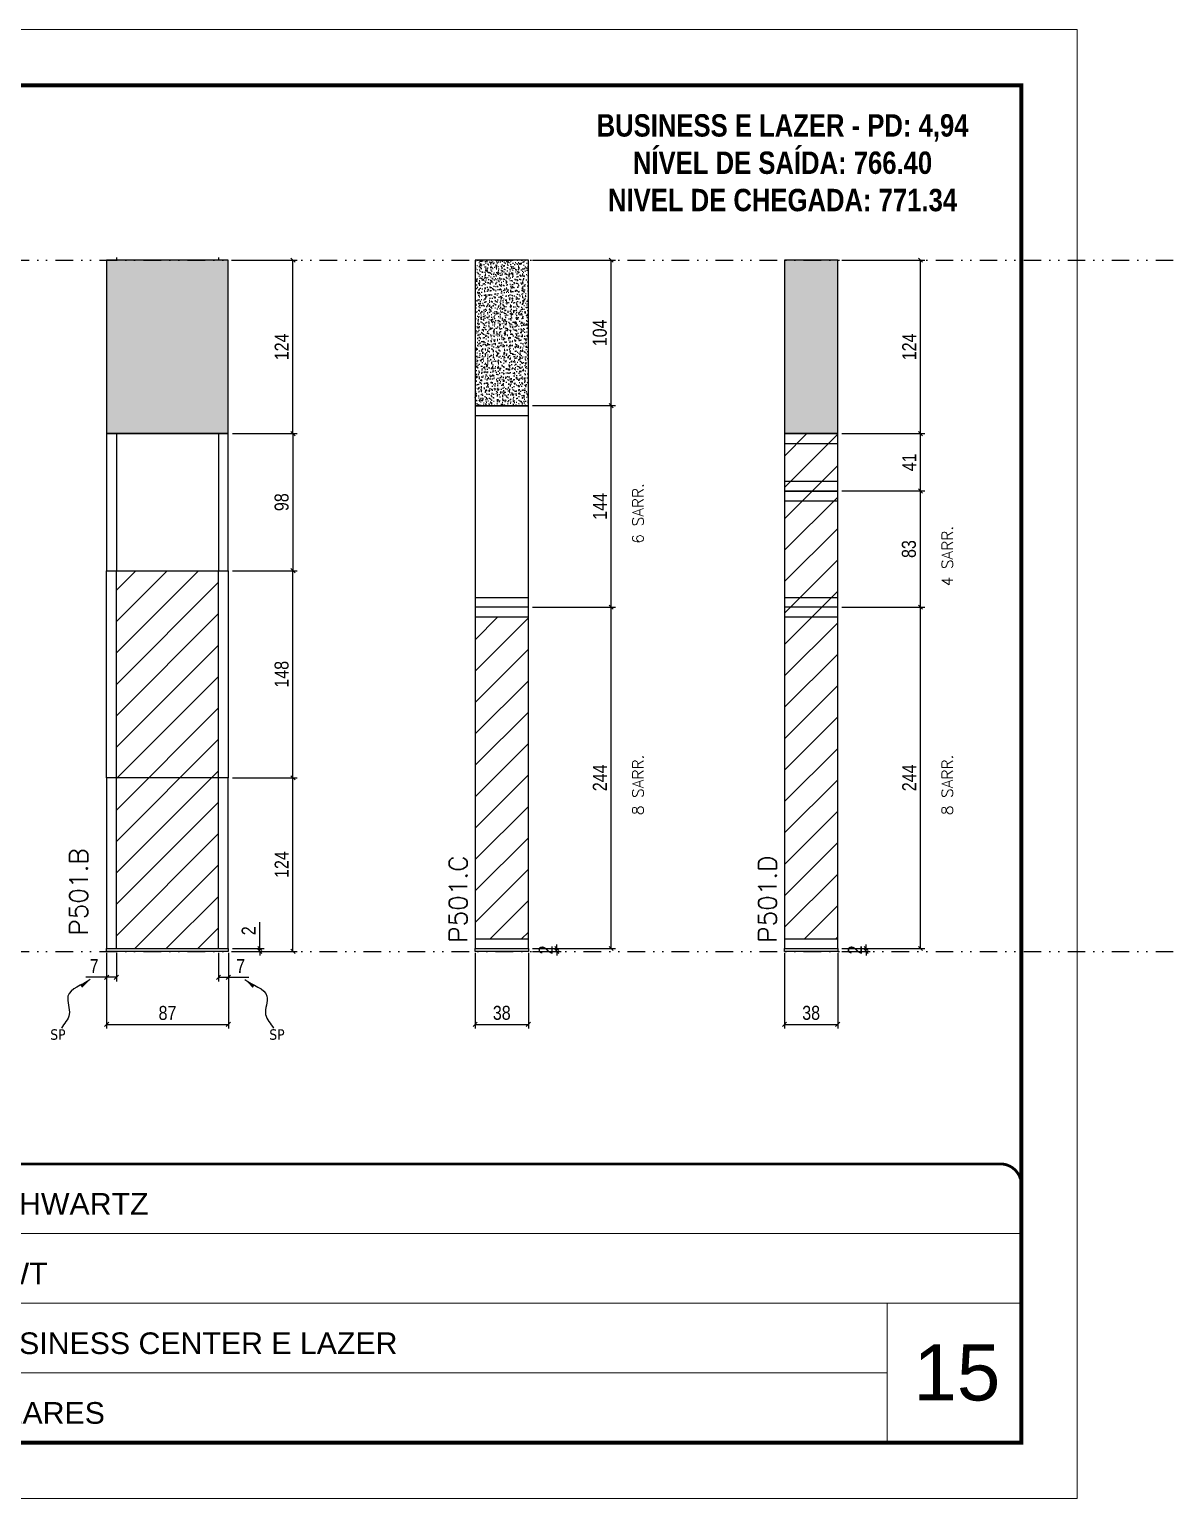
# Model space of a CAD drawing. Extents: x 13379 to 23315, y 867 to 16997.
# Drawn here: x 18306 to 19119, y 12353 to 13403 of the extents above; entities that cross this region are included whole.
import ezdxf

# ---------------------------------------------------------------- set-up
doc = ezdxf.new("R2010")
doc.units = 0
for name, pattern in [('CONTINUO', [0]), ('DASHED', [0.75, 0.5, -0.25]), ('DIVIDE2', [0.625, 0.25, -0.125, 0, -0.125, 0, -0.125]), ('HIDDEN', [0.375, 0.25, -0.125])]:
    doc.linetypes.add(name, pattern=pattern)
for name, color, linetype, lineweight in [('CARIMBO', 255, 'Continuous', 9), ('Folhas', 255, 'Continuous', 9), ('Hachura', 251, 'Continuous', 9), ('SARRAFO DE PRESSAO', 251, 'DASHED', 9), ('Texto Seção', 7, 'Continuous', 15)]:
    doc.layers.add(name, color=color, linetype=linetype, lineweight=lineweight)
for name, color, linetype in [('COTA', 241, 'Continuous'), ('NOMENCLATURA', 7, 'Continuous'), ('Nível', 160, 'Continuous'), ('Painéis', 200, 'Continuous'), ('SARR_2.2x7', 40, 'Continuous'), ('Sarrafo de Pressão', 42, 'HIDDEN'), ('texto', 7, 'Continuous')]:
    doc.layers.add(name, color=color, linetype=linetype)
doc.styles.add('ARIAL', font='arial.ttf')
doc.styles.add('COTA TECNICA', font='techl___.ttf', dxfattribs={"height": 10})
doc.styles.add('COTA TECNICA-50', font='techl___.ttf', dxfattribs={"height": 10})
doc.styles.add('REGUA-120', font='ROMANS.shx', dxfattribs={"height": 15})
doc.styles.add('ROMANC', font='techb___.ttf', dxfattribs={"height": 2.5})
doc.styles.add('ROMANS', font='romans.shx')
doc.styles.get("Standard").update_dxf_attribs({"font": 'arial.ttf'})
doc.styles.add('Tecnologia', font='')
doc.styles.get('Tecnologia').set_extended_font_data('Forgotten Futurist')
doc.dimstyles.new('COTA PAINEL-50', dxfattribs={"dimtxt": 10, "dimasz": 3, "dimexe": 3, "dimexo": 3, "dimgap": 3, "dimtad": 1, "dimdec": 1, "dimzin": 12, "dimdsep": 46, "dimtxsty": 'COTA TECNICA-50', "dimblk1": 'OBLIQUE', "dimblk2": 'OBLIQUE', "dimsah": 1, "dimcen": 0.9, "dimclrd": 4, "dimclre": 4, "dimclrt": 240, "dimadec": 1, "dimazin": 3, "dimtfac": 1, "dimtdec": 1, "dimtmove": 0, "dimatfit": 3, "dimfxl": 1, "dimtolj": 1, "dimtzin": 12, "dimarcsym": 0})
doc.dimstyles.new('PAINEL', dxfattribs={"dimtxt": 10, "dimasz": 3, "dimexe": 3, "dimexo": 3, "dimgap": 3, "dimtad": 1, "dimdec": 1, "dimzin": 12, "dimdsep": 46, "dimtxsty": 'COTA TECNICA', "dimblk1": 'OBLIQUE', "dimblk2": 'OBLIQUE', "dimsah": 1, "dimcen": 0.9, "dimclrd": 4, "dimclre": 4, "dimclrt": 240, "dimadec": 1, "dimazin": 3, "dimtfac": 1, "dimtdec": 1, "dimtmove": 0, "dimatfit": 3, "dimfxl": 1, "dimtolj": 1, "dimtzin": 12, "dimarcsym": 0})
doc.dimstyles.get("Standard").update_dxf_attribs({"dimtxt": 0.18, "dimasz": 0.18, "dimexe": 0.18, "dimexo": 0.0625, "dimgap": 0.09, "dimtad": 0, "dimtih": 1, "dimtoh": 1, "dimdec": 4, "dimzin": 0, "dimdsep": 46, "dimtxsty": 'Standard', "dimcen": 0.09, "dimadec": 0, "dimazin": 0, "dimtfac": 1, "dimtdec": 4, "dimtofl": 0, "dimtmove": 0, "dimatfit": 3, "dimfxl": 1, "dimtolj": 1, "dimtzin": 0, "dimarcsym": 0})

# ---------------------------------------------------------------- blocks, each defined once
blk = doc.blocks.new('9999999999')
at = {"color": 30, "linetype": 'CONTINUO'}
for p, q in [((98564.6, 34230.2), (98564.6, 34429.4)), ((98564.6, 34379.6), (99584, 34379.6)), ((98564.6, 34329.8), (99488, 34329.8)), ((99584, 34329.8), (99488, 34329.8)), ((99488, 34329.8), (99488, 34230.2)), ((98564.6, 34280), (99488, 34280))]:
    blk.add_line(p, q, dxfattribs=at)
at = {"color": 30, "linetype": 'CONTINUO', "const_width": 2}
blk.add_lwpolyline([(99584, 34230.2), (99584, 34414.4, 0.414214), (99569, 34429.4), (98229, 34429.4, 0.414214), (98214, 34414.4), (98214, 34245.2, 0.414214), (98229, 34230.2), (99584, 34230.2)], format="xyb", dxfattribs=at)
at = {"layer": 'Folhas'}
blk.add_lwpolyline([(98139, 34190.2), (99624, 34190.2), (99624, 35240.2), (98139, 35240.2)], close=True, dxfattribs=at)
at = {"layer": 'Folhas', "color": 30, "const_width": 3}
blk.add_lwpolyline([(98214, 34230.2), (99584, 34230.2), (99584, 35200.2), (98214, 35200.2)], close=True, dxfattribs=at)
at = {"color": 7, "linetype": 'Continuous', "ltscale": 5, "style": 'ARIAL'}
for s, height, p in [('SCHWARTZ', 15.48, (98837.7, 34393.1)), ('GWT', 15.48, (98837.7, 34343.3)), ('BUSINESS CENTER E LAZER', 15.483, (98837.7, 34293.5)), ('NOVA SISTEMAS CONSTRUTIVOS', 11.059, (98263.2, 34267.2)), ('PILARES', 15.48, (98837.7, 34243.7))]:
    blk.add_text(s, height=height, dxfattribs=at).set_placement(p)
at = {"layer": 'Folhas', "color": 7, "style": 'Tecnologia', "width": 1.5}
for s, p in [('CLIENTE:', (98573.7, 34397.2)), ('OBRA:', (98573.7, 34347.3)), ('PAVIMENTO:', (98573.7, 34297.5)), ('PROJETO:', (98573.7, 34247.7))]:
    blk.add_text(s, height=14, dxfattribs=at).set_placement(p)
blk = doc.blocks.new('_Oblique')
at = {"color": 0, "linetype": 'ByBlock', "lineweight": -2}
blk.add_line((-0.5, -0.5), (0.5, 0.5), dxfattribs=at)
blk = doc.blocks.new('*D422')
at = {"layer": 'COTA', "color": 4, "lineweight": -2, "transparency": 16777216}
for p, q in [((18665.2, 13237.9), (18724.4, 13237.9)), ((18721.4, 13133.9), (18721.4, 13237.9)), ((18665.2, 13133.9), (18724.4, 13133.9))]:
    blk.add_line(p, q, dxfattribs=at)
at = {"layer": 'Defpoints', "color": 0, "transparency": 16777216}
for p in [(18662.2, 13237.9), (18721.4, 13237.9), (18662.2, 13133.9)]:
    blk.add_point(p, dxfattribs=at)
at = {"layer": 'COTA', "color": 4, "lineweight": -2, "transparency": 16777216, "xscale": 3, "yscale": 3, "zscale": 3}
for p, rotation in [((18721.4, 13237.9), 90), ((18721.4, 13133.9), 270)]:
    blk.add_blockref('_Oblique', p, dxfattribs=dict(at, rotation=rotation))
at = {"layer": 'COTA', "color": 240, "transparency": 16777216, "insert": (18713.3, 13185.9), "char_height": 10, "attachment_point": 5, "rotation": 90, "style": 'COTA TECNICA'}
blk.add_mtext('\\A1;104', dxfattribs=at)
blk = doc.blocks.new('*D423')
at = {"layer": 'COTA', "color": 4, "lineweight": -2, "transparency": 16777216}
for p, q in [((18624.2, 12742.9), (18624.2, 12688.7)), ((18662.2, 12742.9), (18662.2, 12688.7)), ((18624.2, 12691.7), (18662.2, 12691.7))]:
    blk.add_line(p, q, dxfattribs=at)
at = {"layer": 'Defpoints', "color": 0, "transparency": 16777216}
for p in [(18624.2, 12745.9), (18662.2, 12745.9), (18662.2, 12691.7)]:
    blk.add_point(p, dxfattribs=at)
at = {"layer": 'COTA', "color": 4, "lineweight": -2, "transparency": 16777216, "xscale": 3, "yscale": 3, "zscale": 3, "rotation": 180}
blk.add_blockref('_Oblique', (18624.2, 12691.7), dxfattribs=at)
at = {"layer": 'COTA', "color": 4, "lineweight": -2, "transparency": 16777216, "xscale": 3, "yscale": 3, "zscale": 3}
blk.add_blockref('_Oblique', (18662.2, 12691.7), dxfattribs=at)
at = {"layer": 'COTA', "color": 240, "transparency": 16777216, "insert": (18643.2, 12699.9), "char_height": 10, "attachment_point": 5, "style": 'COTA TECNICA'}
blk.add_mtext('\\A1;38', dxfattribs=at)
blk = doc.blocks.new('*D424')
at = {"layer": 'COTA', "color": 4, "lineweight": -2, "transparency": 16777216}
for p, q in [((18665.2, 12989.9), (18724.4, 12989.9)), ((18721.4, 12745.9), (18721.4, 12989.9)), ((18665.2, 12745.9), (18724.4, 12745.9))]:
    blk.add_line(p, q, dxfattribs=at)
at = {"layer": 'Defpoints', "color": 0, "transparency": 16777216}
for p in [(18662.2, 12989.9), (18721.4, 12989.9), (18662.2, 12745.9)]:
    blk.add_point(p, dxfattribs=at)
at = {"layer": 'COTA', "color": 4, "lineweight": -2, "transparency": 16777216, "xscale": 3, "yscale": 3, "zscale": 3}
for p, rotation in [((18721.4, 12989.9), 90), ((18721.4, 12745.9), 270)]:
    blk.add_blockref('_Oblique', p, dxfattribs=dict(at, rotation=rotation))
at = {"layer": 'COTA', "color": 240, "transparency": 16777216, "insert": (18713.3, 12867.9), "char_height": 10, "attachment_point": 5, "rotation": 90, "style": 'COTA TECNICA'}
blk.add_mtext('\\A1;244', dxfattribs=at)
blk = doc.blocks.new('*D425')
at = {"layer": 'COTA', "color": 4, "lineweight": -2, "transparency": 16777216}
for p, q in [((18665.2, 13133.9), (18724.4, 13133.9)), ((18721.4, 12989.9), (18721.4, 13133.9)), ((18665.2, 12989.9), (18724.4, 12989.9))]:
    blk.add_line(p, q, dxfattribs=at)
at = {"layer": 'Defpoints', "color": 0, "transparency": 16777216}
for p in [(18662.2, 13133.9), (18721.4, 13133.9), (18662.2, 12989.9)]:
    blk.add_point(p, dxfattribs=at)
at = {"layer": 'COTA', "color": 4, "lineweight": -2, "transparency": 16777216, "xscale": 3, "yscale": 3, "zscale": 3}
for p, rotation in [((18721.4, 13133.9), 90), ((18721.4, 12989.9), 270)]:
    blk.add_blockref('_Oblique', p, dxfattribs=dict(at, rotation=rotation))
at = {"layer": 'COTA', "color": 240, "transparency": 16777216, "insert": (18713.3, 13061.9), "char_height": 10, "attachment_point": 5, "rotation": 90, "style": 'COTA TECNICA'}
blk.add_mtext('\\A1;144', dxfattribs=at)
blk = doc.blocks.new('*D426')
at = {"layer": 'COTA', "color": 4, "lineweight": -2, "transparency": 16777216}
for p, q in [((18682.6, 12745.9), (18682.6, 12748.9)), ((18665.2, 12745.9), (18685.6, 12745.9)), ((18665.2, 12743.9), (18685.6, 12743.9)), ((18682.6, 12743.9), (18682.6, 12745.9)), ((18682.6, 12743.9), (18682.6, 12740.9))]:
    blk.add_line(p, q, dxfattribs=at)
at = {"layer": 'Defpoints', "color": 0, "transparency": 16777216}
for p in [(18662.2, 12745.9), (18662.2, 12743.9), (18682.6, 12745.9)]:
    blk.add_point(p, dxfattribs=at)
at = {"layer": 'COTA', "color": 4, "lineweight": -2, "transparency": 16777216, "xscale": 3, "yscale": 3, "zscale": 3}
for p, rotation in [((18682.6, 12745.9), 270), ((18682.6, 12743.9), 90)]:
    blk.add_blockref('_Oblique', p, dxfattribs=dict(at, rotation=rotation))
at = {"layer": 'COTA', "color": 240, "transparency": 16777216, "insert": (18674.6, 12744.9), "char_height": 10, "attachment_point": 5, "rotation": 90, "style": 'COTA TECNICA-50'}
blk.add_mtext('\\A1;2', dxfattribs=at)
blk = doc.blocks.new('*D427')
at = {"layer": 'COTA', "color": 4, "lineweight": -2, "transparency": 16777216}
for p, q in [((18845.3, 12742.9), (18845.3, 12688.7)), ((18883.3, 12742.9), (18883.3, 12688.7)), ((18845.3, 12691.7), (18883.3, 12691.7))]:
    blk.add_line(p, q, dxfattribs=at)
at = {"layer": 'Defpoints', "color": 0, "transparency": 16777216}
for p in [(18845.3, 12745.9), (18883.3, 12745.9), (18883.3, 12691.7)]:
    blk.add_point(p, dxfattribs=at)
at = {"layer": 'COTA', "color": 4, "lineweight": -2, "transparency": 16777216, "xscale": 3, "yscale": 3, "zscale": 3, "rotation": 180}
blk.add_blockref('_Oblique', (18845.3, 12691.7), dxfattribs=at)
at = {"layer": 'COTA', "color": 4, "lineweight": -2, "transparency": 16777216, "xscale": 3, "yscale": 3, "zscale": 3}
blk.add_blockref('_Oblique', (18883.3, 12691.7), dxfattribs=at)
at = {"layer": 'COTA', "color": 240, "transparency": 16777216, "insert": (18864.3, 12699.9), "char_height": 10, "attachment_point": 5, "style": 'COTA TECNICA'}
blk.add_mtext('\\A1;38', dxfattribs=at)
blk = doc.blocks.new('*D428')
at = {"layer": 'COTA', "color": 4, "lineweight": -2, "transparency": 16777216}
for p, q in [((18886.3, 12989.9), (18945.5, 12989.9)), ((18942.5, 12745.9), (18942.5, 12989.9)), ((18886.3, 12745.9), (18945.5, 12745.9))]:
    blk.add_line(p, q, dxfattribs=at)
at = {"layer": 'Defpoints', "color": 0, "transparency": 16777216}
for p in [(18883.3, 12989.9), (18942.5, 12989.9), (18883.3, 12745.9)]:
    blk.add_point(p, dxfattribs=at)
at = {"layer": 'COTA', "color": 4, "lineweight": -2, "transparency": 16777216, "xscale": 3, "yscale": 3, "zscale": 3}
for p, rotation in [((18942.5, 12989.9), 90), ((18942.5, 12745.9), 270)]:
    blk.add_blockref('_Oblique', p, dxfattribs=dict(at, rotation=rotation))
at = {"layer": 'COTA', "color": 240, "transparency": 16777216, "insert": (18934.4, 12867.9), "char_height": 10, "attachment_point": 5, "rotation": 90, "style": 'COTA TECNICA'}
blk.add_mtext('\\A1;244', dxfattribs=at)
blk = doc.blocks.new('*D429')
at = {"layer": 'COTA', "color": 4, "lineweight": -2, "transparency": 16777216}
for p, q in [((18886.3, 13072.9), (18945.5, 13072.9)), ((18942.5, 12989.9), (18942.5, 13072.9)), ((18886.3, 12989.9), (18945.5, 12989.9))]:
    blk.add_line(p, q, dxfattribs=at)
at = {"layer": 'Defpoints', "color": 0, "transparency": 16777216}
for p in [(18883.3, 13072.9), (18942.5, 13072.9), (18883.3, 12989.9)]:
    blk.add_point(p, dxfattribs=at)
at = {"layer": 'COTA', "color": 4, "lineweight": -2, "transparency": 16777216, "xscale": 3, "yscale": 3, "zscale": 3}
for p, rotation in [((18942.5, 13072.9), 90), ((18942.5, 12989.9), 270)]:
    blk.add_blockref('_Oblique', p, dxfattribs=dict(at, rotation=rotation))
at = {"layer": 'COTA', "color": 240, "transparency": 16777216, "insert": (18934.2, 13031.4), "char_height": 10, "attachment_point": 5, "rotation": 90, "style": 'COTA TECNICA'}
blk.add_mtext('\\A1;83', dxfattribs=at)
blk = doc.blocks.new('*D430')
at = {"layer": 'COTA', "color": 4, "lineweight": -2, "transparency": 16777216}
for p, q in [((18903.6, 12745.9), (18903.6, 12748.9)), ((18886.3, 12745.9), (18906.6, 12745.9)), ((18886.3, 12743.9), (18906.6, 12743.9)), ((18903.6, 12743.9), (18903.6, 12745.9)), ((18903.6, 12743.9), (18903.6, 12740.9))]:
    blk.add_line(p, q, dxfattribs=at)
at = {"layer": 'Defpoints', "color": 0, "transparency": 16777216}
for p in [(18883.3, 12745.9), (18883.3, 12743.9), (18903.6, 12745.9)]:
    blk.add_point(p, dxfattribs=at)
at = {"layer": 'COTA', "color": 4, "lineweight": -2, "transparency": 16777216, "xscale": 3, "yscale": 3, "zscale": 3}
for p, rotation in [((18903.6, 12745.9), 270), ((18903.6, 12743.9), 90)]:
    blk.add_blockref('_Oblique', p, dxfattribs=dict(at, rotation=rotation))
at = {"layer": 'COTA', "color": 240, "transparency": 16777216, "insert": (18895.6, 12744.9), "char_height": 10, "attachment_point": 5, "rotation": 90, "style": 'COTA TECNICA-50'}
blk.add_mtext('\\A1;2', dxfattribs=at)
blk = doc.blocks.new('*D436')
at = {"layer": 'COTA', "color": 4, "lineweight": -2, "transparency": 16777216}
for p, q in [((18360.8, 12742.9), (18360.8, 12688.7)), ((18447.8, 12742.9), (18447.8, 12688.7)), ((18360.8, 12691.7), (18447.8, 12691.7))]:
    blk.add_line(p, q, dxfattribs=at)
at = {"layer": 'Defpoints', "color": 0, "transparency": 16777216}
for p in [(18360.8, 12745.9), (18447.8, 12745.9), (18447.8, 12691.7)]:
    blk.add_point(p, dxfattribs=at)
at = {"layer": 'COTA', "color": 4, "lineweight": -2, "transparency": 16777216, "xscale": 3, "yscale": 3, "zscale": 3, "rotation": 180}
blk.add_blockref('_Oblique', (18360.8, 12691.7), dxfattribs=at)
at = {"layer": 'COTA', "color": 4, "lineweight": -2, "transparency": 16777216, "xscale": 3, "yscale": 3, "zscale": 3}
blk.add_blockref('_Oblique', (18447.8, 12691.7), dxfattribs=at)
at = {"layer": 'COTA', "color": 240, "transparency": 16777216, "insert": (18404.3, 12699.8), "char_height": 10, "attachment_point": 5, "style": 'COTA TECNICA'}
blk.add_mtext('\\A1;87', dxfattribs=at)
blk = doc.blocks.new('*D437')
at = {"layer": 'COTA', "color": 4, "lineweight": -2, "transparency": 16777216}
for p, q in [((18450.8, 12867.9), (18497, 12867.9)), ((18494, 12743.9), (18494, 12867.9)), ((18450.8, 12743.9), (18497, 12743.9))]:
    blk.add_line(p, q, dxfattribs=at)
at = {"layer": 'Defpoints', "color": 0, "transparency": 16777216}
for p in [(18447.8, 12867.9), (18494, 12867.9), (18447.8, 12743.9)]:
    blk.add_point(p, dxfattribs=at)
at = {"layer": 'COTA', "color": 4, "lineweight": -2, "transparency": 16777216, "xscale": 3, "yscale": 3, "zscale": 3}
for p, rotation in [((18494, 12867.9), 90), ((18494, 12743.9), 270)]:
    blk.add_blockref('_Oblique', p, dxfattribs=dict(at, rotation=rotation))
at = {"layer": 'COTA', "color": 240, "transparency": 16777216, "insert": (18485.9, 12805.9), "char_height": 10, "attachment_point": 5, "rotation": 90, "style": 'COTA TECNICA-50'}
blk.add_mtext('\\A1;124', dxfattribs=at)
blk = doc.blocks.new('*D438')
at = {"layer": 'COTA', "color": 4, "lineweight": -2, "transparency": 16777216}
for p, q in [((18470.3, 12745.9), (18470.3, 12764.7)), ((18450.8, 12745.9), (18473.3, 12745.9)), ((18450.8, 12743.9), (18473.3, 12743.9)), ((18470.3, 12743.9), (18470.3, 12745.9)), ((18470.3, 12743.9), (18470.3, 12740.9))]:
    blk.add_line(p, q, dxfattribs=at)
at = {"layer": 'Defpoints', "color": 0, "transparency": 16777216}
for p in [(18447.8, 12745.9), (18447.8, 12743.9), (18470.3, 12743.9)]:
    blk.add_point(p, dxfattribs=at)
at = {"layer": 'COTA', "color": 4, "lineweight": -2, "transparency": 16777216, "xscale": 3, "yscale": 3, "zscale": 3}
for p, rotation in [((18470.3, 12745.9), 270), ((18470.3, 12743.9), 90)]:
    blk.add_blockref('_Oblique', p, dxfattribs=dict(at, rotation=rotation))
at = {"layer": 'COTA', "color": 240, "transparency": 16777216, "insert": (18462.3, 12758.6), "char_height": 10, "attachment_point": 5, "rotation": 90, "style": 'COTA TECNICA-50'}
blk.add_mtext('\\A1;2', dxfattribs=at)
blk = doc.blocks.new('*D439')
at = {"layer": 'COTA', "color": 4, "lineweight": -2, "transparency": 16777216}
for p, q in [((18360.8, 12740.9), (18360.8, 12722.4)), ((18367.8, 12742.9), (18367.8, 12722.4)), ((18360.8, 12725.4), (18346, 12725.4)), ((18367.8, 12725.4), (18360.8, 12725.4))]:
    blk.add_line(p, q, dxfattribs=at)
at = {"layer": 'Defpoints', "color": 0, "transparency": 16777216}
for p in [(18360.8, 12743.9), (18367.8, 12745.9), (18360.8, 12725.4)]:
    blk.add_point(p, dxfattribs=at)
at = {"layer": 'COTA', "color": 4, "lineweight": -2, "transparency": 16777216, "xscale": 3, "yscale": 3, "zscale": 3, "rotation": 180}
blk.add_blockref('_Oblique', (18360.8, 12725.4), dxfattribs=at)
at = {"layer": 'COTA', "color": 4, "lineweight": -2, "transparency": 16777216, "xscale": 3, "yscale": 3, "zscale": 3}
blk.add_blockref('_Oblique', (18367.8, 12725.4), dxfattribs=at)
at = {"layer": 'COTA', "color": 240, "transparency": 16777216, "insert": (18351.9, 12733.4), "char_height": 10, "attachment_point": 5, "style": 'COTA TECNICA-50'}
blk.add_mtext('\\A1;7', dxfattribs=at)
blk = doc.blocks.new('*D440')
at = {"layer": 'COTA', "color": 4, "lineweight": -2, "transparency": 16777216}
for p, q in [((18440.8, 12742.9), (18440.8, 12722.4)), ((18447.8, 12740.9), (18447.8, 12722.4)), ((18440.8, 12725.4), (18447.8, 12725.4)), ((18447.8, 12725.4), (18462.5, 12725.4))]:
    blk.add_line(p, q, dxfattribs=at)
at = {"layer": 'Defpoints', "color": 0, "transparency": 16777216}
for p in [(18440.8, 12745.9), (18447.8, 12743.9), (18447.8, 12725.4)]:
    blk.add_point(p, dxfattribs=at)
at = {"layer": 'COTA', "color": 4, "lineweight": -2, "transparency": 16777216, "xscale": 3, "yscale": 3, "zscale": 3, "rotation": 180}
blk.add_blockref('_Oblique', (18440.8, 12725.4), dxfattribs=at)
at = {"layer": 'COTA', "color": 4, "lineweight": -2, "transparency": 16777216, "xscale": 3, "yscale": 3, "zscale": 3}
blk.add_blockref('_Oblique', (18447.8, 12725.4), dxfattribs=at)
at = {"layer": 'COTA', "color": 240, "transparency": 16777216, "insert": (18456.6, 12733.4), "char_height": 10, "attachment_point": 5, "style": 'COTA TECNICA-50'}
blk.add_mtext('\\A1;7', dxfattribs=at)
blk = doc.blocks.new('*D441')
at = {"layer": 'COTA', "color": 4, "lineweight": -2, "transparency": 16777216}
for p, q in [((18450.8, 13015.9), (18497, 13015.9)), ((18494, 12867.9), (18494, 13015.9)), ((18450.8, 12867.9), (18497, 12867.9))]:
    blk.add_line(p, q, dxfattribs=at)
at = {"layer": 'Defpoints', "color": 0, "transparency": 16777216}
for p in [(18447.8, 13015.9), (18494, 13015.9), (18447.8, 12867.9)]:
    blk.add_point(p, dxfattribs=at)
at = {"layer": 'COTA', "color": 4, "lineweight": -2, "transparency": 16777216, "xscale": 3, "yscale": 3, "zscale": 3}
for p, rotation in [((18494, 13015.9), 90), ((18494, 12867.9), 270)]:
    blk.add_blockref('_Oblique', p, dxfattribs=dict(at, rotation=rotation))
at = {"layer": 'COTA', "color": 240, "transparency": 16777216, "insert": (18485.9, 12941.9), "char_height": 10, "attachment_point": 5, "rotation": 90, "style": 'COTA TECNICA'}
blk.add_mtext('\\A1;148', dxfattribs=at)
blk = doc.blocks.new('*D442')
at = {"layer": 'COTA', "color": 4, "lineweight": -2, "transparency": 16777216}
for p, q in [((18450.8, 13113.9), (18497, 13113.9)), ((18494, 13113.9), (18494, 13015.9)), ((18450.8, 13015.9), (18497, 13015.9))]:
    blk.add_line(p, q, dxfattribs=at)
at = {"layer": 'Defpoints', "color": 0, "transparency": 16777216}
for p in [(18447.8, 13113.9), (18447.8, 13015.9), (18494, 13015.9)]:
    blk.add_point(p, dxfattribs=at)
at = {"layer": 'COTA', "color": 4, "lineweight": -2, "transparency": 16777216, "xscale": 3, "yscale": 3, "zscale": 3}
for p, rotation in [((18494, 13113.9), 90), ((18494, 13015.9), 270)]:
    blk.add_blockref('_Oblique', p, dxfattribs=dict(at, rotation=rotation))
at = {"layer": 'COTA', "color": 240, "transparency": 16777216, "insert": (18485.9, 13064.9), "char_height": 10, "attachment_point": 5, "rotation": 90, "style": 'COTA TECNICA'}
blk.add_mtext('\\A1;98', dxfattribs=at)
blk = doc.blocks.new('*D443')
at = {"layer": 'COTA', "color": 4, "lineweight": -2, "transparency": 16777216}
for p, q in [((18450.8, 13237.9), (18497, 13237.9)), ((18494, 13113.9), (18494, 13237.9)), ((18450.8, 13113.9), (18497, 13113.9))]:
    blk.add_line(p, q, dxfattribs=at)
at = {"layer": 'Defpoints', "color": 0, "transparency": 16777216}
for p in [(18447.8, 13237.9), (18494, 13237.9), (18447.8, 13113.9)]:
    blk.add_point(p, dxfattribs=at)
at = {"layer": 'COTA', "color": 4, "lineweight": -2, "transparency": 16777216, "xscale": 3, "yscale": 3, "zscale": 3}
for p, rotation in [((18494, 13237.9), 90), ((18494, 13113.9), 270)]:
    blk.add_blockref('_Oblique', p, dxfattribs=dict(at, rotation=rotation))
at = {"layer": 'COTA', "color": 240, "transparency": 16777216, "insert": (18485.9, 13175.9), "char_height": 10, "attachment_point": 5, "rotation": 90, "style": 'COTA TECNICA'}
blk.add_mtext('\\A1;124', dxfattribs=at)
blk = doc.blocks.new('*D444')
at = {"layer": 'COTA', "color": 4, "lineweight": -2, "transparency": 16777216}
for p, q in [((18886.3, 13237.9), (18945.5, 13237.9)), ((18942.5, 13113.9), (18942.5, 13237.9)), ((18886.3, 13113.9), (18945.5, 13113.9))]:
    blk.add_line(p, q, dxfattribs=at)
at = {"layer": 'Defpoints', "color": 0, "transparency": 16777216}
for p in [(18883.3, 13237.9), (18942.5, 13237.9), (18883.3, 13113.9)]:
    blk.add_point(p, dxfattribs=at)
at = {"layer": 'COTA', "color": 4, "lineweight": -2, "transparency": 16777216, "xscale": 3, "yscale": 3, "zscale": 3}
for p, rotation in [((18942.5, 13237.9), 90), ((18942.5, 13113.9), 270)]:
    blk.add_blockref('_Oblique', p, dxfattribs=dict(at, rotation=rotation))
at = {"layer": 'COTA', "color": 240, "transparency": 16777216, "insert": (18934.4, 13175.9), "char_height": 10, "attachment_point": 5, "rotation": 90, "style": 'COTA TECNICA'}
blk.add_mtext('\\A1;124', dxfattribs=at)
blk = doc.blocks.new('*D445')
at = {"layer": 'COTA', "color": 4, "lineweight": -2, "transparency": 16777216}
for p, q in [((18886.3, 13113.9), (18945.5, 13113.9)), ((18942.5, 13072.9), (18942.5, 13113.9)), ((18886.3, 13072.9), (18945.5, 13072.9))]:
    blk.add_line(p, q, dxfattribs=at)
at = {"layer": 'Defpoints', "color": 0, "transparency": 16777216}
for p in [(18883.3, 13113.9), (18942.5, 13113.9), (18883.3, 13072.9)]:
    blk.add_point(p, dxfattribs=at)
at = {"layer": 'COTA', "color": 4, "lineweight": -2, "transparency": 16777216, "xscale": 3, "yscale": 3, "zscale": 3}
for p, rotation in [((18942.5, 13113.9), 90), ((18942.5, 13072.9), 270)]:
    blk.add_blockref('_Oblique', p, dxfattribs=dict(at, rotation=rotation))
at = {"layer": 'COTA', "color": 240, "transparency": 16777216, "insert": (18934.4, 13093.4), "char_height": 10, "attachment_point": 5, "rotation": 90, "style": 'COTA TECNICA'}
blk.add_mtext('\\A1;41', dxfattribs=at)

msp = doc.modelspace()

# ---------------------------------------------------------------- hatches: boundary and pattern name
at = {"layer": 'COTA'}
h = msp.add_hatch(dxfattribs=at)
h.set_pattern_fill('AR-CONC', color=256, scale=0.03)
h.paths.add_polyline_path([(18447.77, 13237.88), (18360.77, 13237.88), (18360.77, 13113.88), (18447.77, 13113.88)])
at = {"layer": 'COTA', "linetype": 'ByBlock'}
h = msp.add_hatch(dxfattribs=at)
h.set_pattern_fill('AR-CONC', color=256, scale=0.03)
h.set_pattern_definition([(50, (-113050.0006, -18288.6855), (5.46554007, -0.47817257), [0.5715, -6.2865]), (355, (-113050.0006, -18288.6855), (-1.05730264, 5.73170536), [0.4572, -5.02921753]), (100.4514447, (-113049.545, -18288.7253), (4.40823741, 5.25353256), [0.48570026, -5.34270734]), (46.1842, (-113050.0006, -18287.1615), (8.13237123, -1.26126984), [0.85725, -9.42975]), (96.6355576, (-113049.323, -18287.2666), (7.122124, 7.42278374), [0.7285507, -8.01406824]), (351.184151, (-113050.001, -18287.1615), (7.122124, 7.42278374), [0.685799, -7.54379196]), (21, (-113049.2386, -18287.5425), (4.54843174, -3.06795595), [0.5715, -6.2865]), (326, (-113049.2386, -18287.5425), (1.85406085, 5.52563898), [0.4572, -5.0292]), (71.451445, (-113048.8596, -18287.798), (6.40249258, 2.45768307), [0.48570026, -5.34269813]), (37.5, (-113050.0006, -18288.6855), (0.092658098, 2.536651166), [0, -4.96824, 0, -5.1054, 0, -5.04825]), (7.5, (-113050.0006, -18288.6855), (2.004589875, 3.005417245), [0, -2.91084, 0, -4.85394, 0, -1.92405]), (327.5, (-113051.6999, -18288.6855), (4.067717855, -0.17186232), [0, -1.905, 0, -5.9436, 0, -7.8867]), (317.5, (-113052.462, -18288.6855), (4.44387544, 0.76279473), [0, -2.4765, 0, -3.94716, 0, -5.6007])])
h.paths.add_polyline_path([(18662.21, 13237.88), (18624.21, 13237.88), (18624.21, 13133.88), (18662.21, 13133.88)])
h = msp.add_hatch(dxfattribs=at)
h.set_pattern_fill('AR-CONC', color=256, scale=0.03)
h.set_pattern_definition([(50, (-113050.0006, -18242.6855), (5.46554007, -0.47817257), [0.5715, -6.2865]), (355, (-113050.0006, -18242.6855), (-1.05730264, 5.73170536), [0.4572, -5.02921753]), (100.4514447, (-113049.545, -18242.7253), (4.40823741, 5.25353256), [0.48570026, -5.34270734]), (46.1842, (-113050.0006, -18241.1615), (8.13237123, -1.26126984), [0.85725, -9.42975]), (96.6355576, (-113049.323, -18241.2666), (7.122124, 7.42278374), [0.7285507, -8.01406824]), (351.184151, (-113050.001, -18241.1615), (7.122124, 7.42278374), [0.685799, -7.54379196]), (21, (-113049.2386, -18241.5425), (4.54843174, -3.06795595), [0.5715, -6.2865]), (326, (-113049.2386, -18241.5425), (1.85406085, 5.52563898), [0.4572, -5.0292]), (71.451445, (-113048.8596, -18241.798), (6.40249258, 2.45768307), [0.48570026, -5.34269813]), (37.5, (-113050.0006, -18242.6855), (0.092658098, 2.536651166), [0, -4.96824, 0, -5.1054, 0, -5.04825]), (7.5, (-113050.0006, -18242.6855), (2.004589875, 3.005417245), [0, -2.91084, 0, -4.85394, 0, -1.92405]), (327.5, (-113051.6999, -18242.6855), (4.067717855, -0.17186232), [0, -1.905, 0, -5.9436, 0, -7.8867]), (317.5, (-113052.462, -18242.6855), (4.44387544, 0.76279473), [0, -2.4765, 0, -3.94716, 0, -5.6007])])
h.paths.add_polyline_path([(18883.27, 13113.88), (18883.27, 13237.88), (18845.27, 13237.88), (18845.27, 13113.88)])
at = {"layer": 'Hachura', "linetype": 'ByBlock'}
h = msp.add_hatch(dxfattribs=at)
h.set_pattern_fill('ANSI31', color=256, scale=5)
h.paths.add_polyline_path([(18883.27, 12982.88), (18845.27, 12982.88), (18845.27, 12752.88), (18883.27, 12752.88)])
h.paths.add_polyline_path([(18883.27, 12989.88), (18845.27, 12989.88), (18845.27, 12982.88), (18883.27, 12982.88)])
h.paths.add_polyline_path([(18883.27, 12996.88), (18845.27, 12996.88), (18845.27, 12989.88), (18883.27, 12989.88)])
h.paths.add_polyline_path([(18883.27, 13065.88), (18845.27, 13065.88), (18845.27, 12996.88), (18883.27, 12996.88)])
h.paths.add_polyline_path([(18883.27, 13072.88), (18845.27, 13072.88), (18845.27, 13065.88), (18883.27, 13065.88)])
h.paths.add_polyline_path([(18883.27, 13079.88), (18845.27, 13079.88), (18845.27, 13072.88), (18883.27, 13072.88)])
h.paths.add_polyline_path([(18883.27, 13106.88), (18845.27, 13106.88), (18845.27, 13079.88), (18883.27, 13079.88)])
h.paths.add_polyline_path([(18883.27, 13113.88), (18845.27, 13113.88), (18845.27, 13106.88), (18883.27, 13106.88)])
h = msp.add_hatch(dxfattribs=at)
h.set_pattern_fill('ANSI31', color=256, scale=5)
h.paths.add_polyline_path([(18440.77, 12867.88), (18367.77, 12867.88), (18367.77, 12745.88), (18440.77, 12745.88)])
h.paths.add_polyline_path([(18440.77, 13015.88), (18367.77, 13015.88), (18367.77, 12867.88), (18440.77, 12867.88)])
h = msp.add_hatch(dxfattribs=at)
h.set_pattern_fill('ANSI31', color=256, scale=5)
h.paths.add_polyline_path([(18662.21, 12982.88), (18624.21, 12982.88), (18624.21, 12752.88), (18662.21, 12752.88)])

# ---------------------------------------------------------------- linework, layer by layer
at = {"layer": 'COTA'}
msp.add_lwpolyline([(18360.77, 13113.88), (18447.77, 13113.88), (18447.77, 13237.88), (18360.77, 13237.88)], close=True, dxfattribs=at)
at = {"layer": 'COTA', "linetype": 'ByBlock'}
for points in [[(18624.21, 13133.88), (18662.21, 13133.88), (18662.21, 13237.88), (18624.21, 13237.88)], [(18845.27, 13113.88), (18883.27, 13113.88), (18883.27, 13237.88), (18845.27, 13237.88)]]:
    msp.add_lwpolyline(points, close=True, dxfattribs=at)
at = {"layer": 'Nível', "color": 4, "linetype": 'DIVIDE2', "ltscale": 50}
for p, q in [((17569.5, 13237.88), (21112.79, 13237.88)), ((17569.5, 12743.88), (21112.79, 12743.88))]:
    msp.add_line(p, q, dxfattribs=at)
at = {"layer": 'Painéis'}
for p, q in [((18360.77, 12867.88), (18360.77, 13015.88)), ((18360.77, 13015.88), (18447.77, 13015.88)), ((18447.77, 13015.88), (18447.77, 12867.88)), ((18662.21, 12989.88), (18624.21, 12989.88)), ((18883.27, 12989.88), (18845.27, 12989.88))]:
    msp.add_line(p, q, dxfattribs=at)
for points in [[(18624.21, 12745.88), (18662.21, 12745.88), (18662.21, 13133.88), (18624.21, 13133.88)], [(18360.77, 13015.88), (18447.77, 13015.88), (18447.77, 13113.88), (18360.77, 13113.88)], [(18845.27, 13072.88), (18883.27, 13072.88), (18883.27, 13113.88), (18845.27, 13113.88)], [(18845.27, 12745.88), (18883.27, 12745.88), (18883.27, 13072.88), (18845.27, 13072.88)], [(18360.77, 12745.88), (18447.77, 12745.88), (18447.77, 12867.88), (18360.77, 12867.88)], [(18360.77, 12745.88), (18447.77, 12745.88), (18447.77, 12743.88), (18360.77, 12743.88)], [(18624.21, 12745.88), (18662.21, 12745.88), (18662.21, 12743.88), (18624.21, 12743.88)], [(18845.27, 12745.88), (18883.27, 12745.88), (18883.27, 12743.88), (18845.27, 12743.88)]]:
    msp.add_lwpolyline(points, close=True, dxfattribs=at)
at = {"layer": 'SARR_2.2x7', "linetype": 'ByBlock'}
for p, q in [((18624.21, 13126.88), (18662.21, 13126.88)), ((18845.27, 13106.88), (18883.27, 13106.88)), ((18845.27, 13079.88), (18883.27, 13079.88)), ((18845.27, 13065.88), (18883.27, 13065.88)), ((18624.21, 12996.88), (18662.21, 12996.88)), ((18845.27, 12996.88), (18883.27, 12996.88)), ((18624.21, 12982.88), (18662.21, 12982.88)), ((18845.27, 12982.88), (18883.27, 12982.88)), ((18624.21, 12752.88), (18662.21, 12752.88)), ((18845.27, 12752.88), (18883.27, 12752.88))]:
    msp.add_line(p, q, dxfattribs=at)
at = {"layer": 'Sarrafo de Pressão'}
for p, q in [((18367.77, 13239.88), (18367.77, 13237.88)), ((18440.77, 13239.88), (18440.77, 13237.88)), ((18367.77, 13113.88), (18367.77, 13015.88)), ((18440.77, 13113.88), (18440.77, 13015.88)), ((18367.77, 12867.88), (18367.77, 13015.88)), ((18440.77, 12867.88), (18440.77, 13015.88)), ((18367.77, 12745.88), (18367.77, 12867.88)), ((18440.77, 12745.88), (18440.77, 12867.88))]:
    msp.add_line(p, q, dxfattribs=at)

# ---------------------------------------------------------------- block references
at = {"layer": 'SARRAFO DE PRESSAO', "color": 6, "linetype": 'ByBlock'}
msp.add_blockref('9999999999', (-80569.48, -21837.41), dxfattribs=at)

# ---------------------------------------------------------------- texts
at = {"layer": 'CARIMBO', "style": 'ARIAL'}
msp.add_text('15', height=40, dxfattribs=at).set_placement((18937.36, 12422.94))
at = {"layer": 'NOMENCLATURA', "color": 2, "insert": (18843.88, 13368.86), "char_height": 16, "attachment_point": 2, "style": 'ROMANC'}
msp.add_mtext_dynamic_manual_height_columns('\\PBUSINESS E LAZER - PD: 4,94\\PNÍVEL DE SAÍDA: 766.40\\PNIVEL DE CHEGADA: 771.34', width=376.0554, gutter_width=1, heights=[0], dxfattribs=at)
at = {"layer": 'texto', "color": 0, "char_height": 7.5, "attachment_point": 5}
for insert in [(18326, 12684.39), (18482.55, 12684.39)]:
    msp.add_mtext('{\\fTahoma|b0|i0|c0|p34;\\C4;SP}', dxfattribs=dict(at, insert=insert))
at = {"layer": 'Texto Seção', "linetype": 'Continuous', "style": 'ROMANS'}
for s, p in [('6 SARR.', (18744.56, 13035.25)), ('4 SARR.', (18965.62, 13004.75)), ('8 SARR.', (18744.56, 12841.25)), ('8 SARR.', (18965.62, 12841.25))]:
    msp.add_text(s, height=8, rotation=90, dxfattribs=at).set_placement(p)
at = {"layer": 'Texto Seção', "char_height": 13, "width": 285.3299, "rotation": 90, "style": 'REGUA-120'}
for s, insert, attachment_point in [('P501.B', (18347.3, 12755.13), 7), ('P501.C', (18605.54, 12750.02), 1), ('P501.D', (18826.59, 12750.02), 1)]:
    msp.add_mtext(s, dxfattribs=dict(at, insert=insert, attachment_point=attachment_point))

# ---------------------------------------------------------------- dimensions: what is measured, and where the dimension line sits
at = {"layer": 'COTA'}
for base, p1, p2, angle, dimstyle, picture, middle in [((18494.01, 13237.88), (18447.77, 13113.88), (18447.77, 13237.88), 90, 'PAINEL', '*D443', (18485.94, 13175.88)), ((18942.45, 13237.88), (18883.27, 13113.88), (18883.27, 13237.88), 90, 'PAINEL', '*D444', (18934.38, 13175.88)), ((18494.01, 13015.88), (18447.77, 13113.88), (18447.77, 13015.88), 90, 'PAINEL', '*D442', (18485.91, 13064.88)), ((18942.45, 13113.88), (18883.27, 13072.88), (18883.27, 13113.88), 90, 'PAINEL', '*D445', (18934.38, 13093.38)), ((18494.01, 13015.88), (18447.77, 12867.88), (18447.77, 13015.88), 90, 'PAINEL', '*D441', (18485.92, 12941.88)), ((18494.01, 12867.88), (18447.77, 12743.88), (18447.77, 12867.88), 90, 'COTA PAINEL-50', '*D437', (18485.94, 12805.88)), ((18360.77, 12725.37), (18367.77, 12745.88), (18360.77, 12743.88), 180, 'COTA PAINEL-50', '*D439', (18351.91, 12733.44))]:
    dim = msp.add_linear_dim(base=base, p1=p1, p2=p2, angle=angle, dimstyle=dimstyle, dxfattribs=at)
    dim.commit()
    dim.dimension.update_dxf_attribs({"geometry": picture, "text_midpoint": middle})
for base, p1, p2, picture, middle in [((18721.4, 13237.88), (18662.21, 13133.88), (18662.21, 13237.88), '*D422', (18713.29, 13185.88)), ((18721.4, 13133.88), (18662.21, 12989.88), (18662.21, 13133.88), '*D425', (18713.32, 13061.88)), ((18942.45, 13072.88), (18883.27, 12989.88), (18883.27, 13072.88), '*D429', (18934.21, 13031.38)), ((18721.4, 12989.88), (18662.21, 12745.88), (18662.21, 12989.88), '*D424', (18713.32, 12867.88)), ((18942.45, 12989.88), (18883.27, 12745.88), (18883.27, 12989.88), '*D428', (18934.38, 12867.88))]:
    dim = msp.add_linear_dim(base=base, p1=p1, p2=p2, angle=90, dimstyle='PAINEL', override={"dimarcsym": 2}, dxfattribs=at)
    dim.commit()
    dim.dimension.update_dxf_attribs({"geometry": picture, "text_midpoint": middle})
for base, p1, p2, picture, middle in [((18470.3, 12743.88), (18447.77, 12745.88), (18447.77, 12743.88), '*D438', (18470.3, 12758.62)), ((18682.56, 12745.88), (18662.21, 12743.88), (18662.21, 12745.88), '*D426', (18682.56, 12744.88)), ((18903.62, 12745.88), (18883.27, 12743.88), (18883.27, 12745.88), '*D430', (18903.62, 12744.88))]:
    dim = msp.add_linear_dim(base=base, p1=p1, p2=p2, angle=90, dimstyle='COTA PAINEL-50', dxfattribs=at)
    dim.commit()
    dim.dimension.update_dxf_attribs({"geometry": picture, "text_midpoint": middle, "dimtype": 160})
for base, p1, p2, picture, middle in [((18447.77, 12691.7), (18360.77, 12745.88), (18447.77, 12745.88), '*D436', (18404.27, 12699.8)), ((18662.21, 12691.7), (18624.21, 12745.88), (18662.21, 12745.88), '*D423', (18643.21, 12699.94)), ((18883.27, 12691.7), (18845.27, 12745.88), (18883.27, 12745.88), '*D427', (18864.27, 12699.94))]:
    dim = msp.add_linear_dim(base=base, p1=p1, p2=p2, dimstyle='PAINEL', override={"dimarcsym": 2}, dxfattribs=at)
    dim.commit()
    dim.dimension.update_dxf_attribs({"geometry": picture, "text_midpoint": middle})
dim = msp.add_linear_dim(base=(18447.77, 12725.37), p1=(18440.77, 12745.88), p2=(18447.77, 12743.88), dimstyle='COTA PAINEL-50', dxfattribs=at)
dim.commit()
dim.dimension.update_dxf_attribs({"geometry": '*D440', "text_midpoint": (18456.64, 12733.44)})

# ---------------------------------------------------------------- leaders
at = {"layer": 'COTA', "path_type": 1}
for points in [[(18348.94, 12723.7), (18333.16, 12711.86), (18334.08, 12698.86), (18328.53, 12689.07)], [(18459.6, 12723.7), (18475.39, 12711.86), (18474.46, 12698.86), (18480.01, 12689.07)]]:
    msp.add_leader(points, dimstyle='Standard', override={"dimasz": 8}, dxfattribs=at)

doc.saveas('drawing.dxf')
